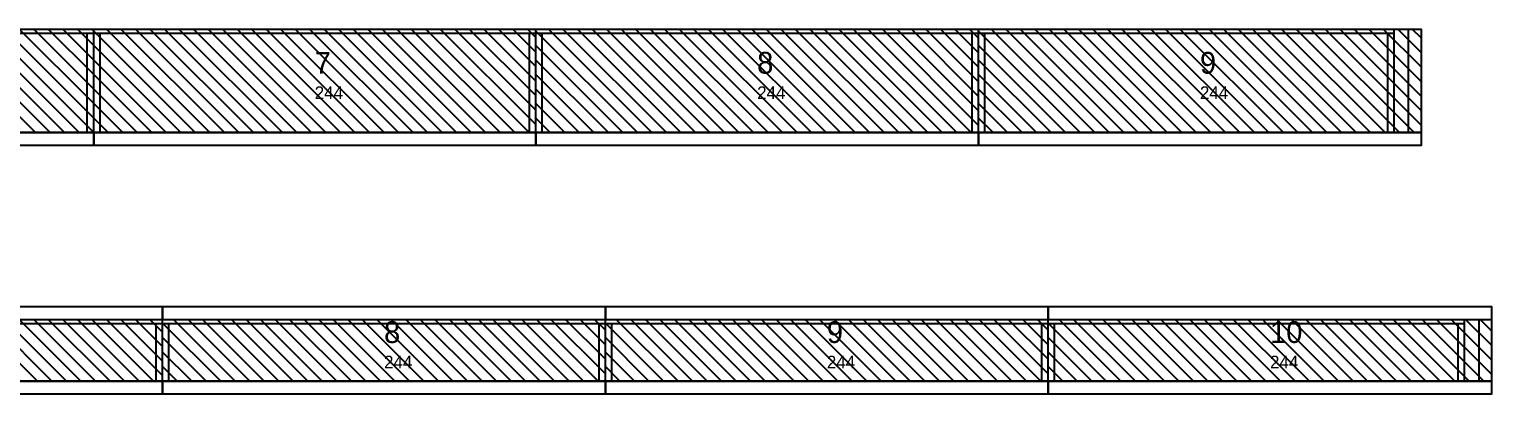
# Model space of a CAD drawing. Header units: metres. Extents: x -10 to 74425, y -2037 to 26.
# Drawn here: x 8176 to 8982, y -1857 to -1656 of the extents above; entities that cross this region are included whole.
import ezdxf

# ---------------------------------------------------------------- set-up
doc = ezdxf.new("R2010")
doc.units = ezdxf.units.M
doc.layers.add('VIGAS', color=7, linetype='Continuous')

msp = doc.modelspace()

# ---------------------------------------------------------------- linework, layer by layer
at = {"layer": 'VIGAS'}
for p, q in [((7979.4, -1656), (8211.4, -1656)), ((7979.4, -1658.2), (8211.4, -1658.2)), ((8179.4, -1713), (8122.4, -1656)), ((8187.4, -1713), (8130.4, -1656)), ((8195.4, -1713), (8138.4, -1656)), ((8203.4, -1713), (8146.4, -1656)), ((8211.4, -1713), (8154.4, -1656)), ((8211.4, -1705), (8162.4, -1656)), ((8211.4, -1697), (8170.4, -1656)), ((8211.4, -1689), (8178.4, -1656)), ((8211.4, -1681), (8186.4, -1656)), ((8211.4, -1673), (8194.4, -1656)), ((8211.4, -1665), (8202.4, -1656)), ((8207.9, -1713), (8207.9, -1658.2)), ((8211.4, -1657), (8210.4, -1656)), ((8211.4, -1713), (8211.4, -1656)), ((8211.4, -1713), (8211.4, -1656)), ((8211.4, -1656), (8455, -1656)), ((8211.4, -1713), (8211.4, -1656)), ((8211.4, -1713), (8211.4, -1656)), ((8211.4, -1713), (8211.4, -1656)), ((8267.4, -1713), (8211.4, -1657)), ((8211.4, -1658.2), (8455, -1658.2)), ((8214.9, -1713), (8214.9, -1658.2)), ((8275.4, -1713), (8218.4, -1656)), ((8283.4, -1713), (8226.4, -1656)), ((8291.4, -1713), (8234.4, -1656)), ((8299.4, -1713), (8242.4, -1656)), ((8307.4, -1713), (8250.4, -1656)), ((8315.4, -1713), (8258.4, -1656)), ((8323.4, -1713), (8266.4, -1656)), ((8331.4, -1713), (8274.4, -1656)), ((8339.4, -1713), (8282.4, -1656)), ((8347.4, -1713), (8290.4, -1656)), ((8355.4, -1713), (8298.4, -1656)), ((8363.4, -1713), (8306.4, -1656)), ((8371.4, -1713), (8314.4, -1656)), ((8379.4, -1713), (8322.4, -1656)), ((8387.4, -1713), (8330.4, -1656)), ((8395.4, -1713), (8338.4, -1656)), ((8403.4, -1713), (8346.4, -1656)), ((8411.4, -1713), (8354.4, -1656)), ((8419.4, -1713), (8362.4, -1656)), ((8427.4, -1713), (8370.4, -1656)), ((8435.4, -1713), (8378.4, -1656)), ((8443.4, -1713), (8386.4, -1656)), ((8451.4, -1713), (8394.4, -1656)), ((8455, -1708.6), (8402.4, -1656)), ((8455, -1700.6), (8410.4, -1656)), ((8455, -1692.6), (8418.4, -1656)), ((8455, -1684.6), (8426.4, -1656)), ((8455, -1676.6), (8434.4, -1656)), ((8455, -1668.6), (8442.4, -1656)), ((8455, -1660.6), (8450.4, -1656)), ((8451.5, -1713), (8451.5, -1658.2)), ((8455, -1713), (8455, -1656)), ((8455, -1713), (8455, -1656)), ((8455, -1656), (8699, -1656)), ((8455, -1713), (8455, -1656)), ((8455, -1713), (8455, -1656)), ((8455, -1713), (8455, -1656)), ((8511, -1713), (8455, -1657)), ((8455, -1658.2), (8699, -1658.2)), ((8458.5, -1713), (8458.5, -1658.2)), ((8519, -1713), (8462, -1656)), ((8527, -1713), (8470, -1656)), ((8535, -1713), (8478, -1656)), ((8543, -1713), (8486, -1656)), ((8551, -1713), (8494, -1656)), ((8559, -1713), (8502, -1656)), ((8567, -1713), (8510, -1656)), ((8575, -1713), (8518, -1656)), ((8583, -1713), (8526, -1656)), ((8591, -1713), (8534, -1656)), ((8599, -1713), (8542, -1656)), ((8607, -1713), (8550, -1656)), ((8615, -1713), (8558, -1656)), ((8623, -1713), (8566, -1656)), ((8631, -1713), (8574, -1656)), ((8639, -1713), (8582, -1656)), ((8647, -1713), (8590, -1656)), ((8655, -1713), (8598, -1656)), ((8663, -1713), (8606, -1656)), ((8671, -1713), (8614, -1656)), ((8679, -1713), (8622, -1656)), ((8687, -1713), (8630, -1656)), ((8695, -1713), (8638, -1656)), ((8699, -1709), (8646, -1656)), ((8699, -1701), (8654, -1656)), ((8699, -1693), (8662, -1656)), ((8699, -1685), (8670, -1656)), ((8699, -1677), (8678, -1656)), ((8699, -1669), (8686, -1656)), ((8699, -1661), (8694, -1656)), ((8695.5, -1713), (8695.5, -1658.2)), ((8699, -1713), (8699, -1656)), ((8699, -1713), (8699, -1656)), ((8699, -1656), (8943, -1656)), ((8699, -1713), (8699, -1656)), ((8699, -1713), (8699, -1656)), ((8699, -1713), (8699, -1656)), ((8755, -1713), (8699, -1657)), ((8699, -1658.2), (8928, -1658.2)), ((8702.5, -1713), (8702.5, -1658.2)), ((8763, -1713), (8706, -1656)), ((8771, -1713), (8714, -1656)), ((8779, -1713), (8722, -1656)), ((8787, -1713), (8730, -1656)), ((8795, -1713), (8738, -1656)), ((8803, -1713), (8746, -1656)), ((8811, -1713), (8754, -1656)), ((8819, -1713), (8762, -1656)), ((8827, -1713), (8770, -1656)), ((8835, -1713), (8778, -1656)), ((8843, -1713), (8786, -1656)), ((8851, -1713), (8794, -1656)), ((8859, -1713), (8802, -1656)), ((8867, -1713), (8810, -1656)), ((8875, -1713), (8818, -1656)), ((8883, -1713), (8826, -1656)), ((8891, -1713), (8834, -1656)), ((8899, -1713), (8842, -1656)), ((8907, -1713), (8850, -1656)), ((8915, -1713), (8858, -1656)), ((8923, -1713), (8866, -1656)), ((8931, -1713), (8874, -1656)), ((8939, -1713), (8882, -1656)), ((8943, -1709), (8890, -1656)), ((8943, -1701), (8898, -1656)), ((8943, -1693), (8906, -1656)), ((8943, -1685), (8914, -1656)), ((8943, -1677), (8922, -1656)), ((8924.5, -1713), (8924.5, -1658.2)), ((8928, -1713), (8928, -1656)), ((8943, -1669), (8930, -1656)), ((8936, -1713), (8936, -1656)), ((8943, -1661), (8938, -1656)), ((8943, -1713), (8943, -1656)), ((8259.4, -1713), (8211.4, -1665)), ((8503, -1713), (8455, -1665)), ((8747, -1713), (8699, -1665)), ((8251.4, -1713), (8211.4, -1673)), ((8495, -1713), (8455, -1673)), ((8739, -1713), (8699, -1673)), ((8243.4, -1713), (8211.4, -1681)), ((8487, -1713), (8455, -1681)), ((8731, -1713), (8699, -1681)), ((8235.4, -1713), (8211.4, -1689)), ((8479, -1713), (8455, -1689)), ((8723, -1713), (8699, -1689)), ((8227.4, -1713), (8211.4, -1697)), ((8471, -1713), (8455, -1697)), ((8715, -1713), (8699, -1697)), ((8219.4, -1713), (8211.4, -1705)), ((8463, -1713), (8455, -1705)), ((8707, -1713), (8699, -1705)), ((7979.4, -1713), (8211.4, -1713)), ((8207.9, -1713), (8211.4, -1713)), ((8211.4, -1713), (8455, -1713)), ((8211.4, -1713), (8214.9, -1713)), ((8211.4, -1713), (8211.4, -1713)), ((8451.5, -1713), (8455, -1713)), ((8455, -1713), (8699, -1713)), ((8455, -1713), (8458.5, -1713)), ((8455, -1713), (8455, -1713)), ((8695.5, -1713), (8699, -1713)), ((8699, -1713), (8943, -1713)), ((8699, -1713), (8702.5, -1713)), ((8699, -1713), (8699, -1713)), ((8924.5, -1713), (8928, -1713)), ((8052.4, -1816), (8249.4, -1816)), ((8052.4, -1818.2), (8249.4, -1818.2)), ((8180.4, -1850), (8146.4, -1816)), ((8188.4, -1850), (8154.4, -1816)), ((8196.4, -1850), (8162.4, -1816)), ((8204.4, -1850), (8170.4, -1816)), ((8212.4, -1850), (8178.4, -1816)), ((8220.4, -1850), (8186.4, -1816)), ((8228.4, -1850), (8194.4, -1816)), ((8236.4, -1850), (8202.4, -1816)), ((8244.4, -1850), (8210.4, -1816)), ((8249.4, -1847), (8218.4, -1816)), ((8249.4, -1839), (8226.4, -1816)), ((8249.4, -1831), (8234.4, -1816)), ((8249.4, -1823), (8242.4, -1816)), ((8245.9, -1850), (8245.9, -1818.2)), ((8249.4, -1850), (8249.4, -1816)), ((8249.4, -1850), (8249.4, -1816)), ((8249.4, -1816), (8493.4, -1816)), ((8249.4, -1850), (8249.4, -1816)), ((8249.4, -1850), (8249.4, -1816)), ((8249.4, -1850), (8249.4, -1816)), ((8281.4, -1850), (8249.4, -1818)), ((8249.4, -1818.2), (8493.4, -1818.2)), ((8252.9, -1850), (8252.9, -1818.2)), ((8289.4, -1850), (8255.4, -1816)), ((8297.4, -1850), (8263.4, -1816)), ((8305.4, -1850), (8271.4, -1816)), ((8313.4, -1850), (8279.4, -1816)), ((8321.4, -1850), (8287.4, -1816)), ((8329.4, -1850), (8295.4, -1816)), ((8337.4, -1850), (8303.4, -1816)), ((8345.4, -1850), (8311.4, -1816)), ((8353.4, -1850), (8319.4, -1816)), ((8361.4, -1850), (8327.4, -1816)), ((8369.4, -1850), (8335.4, -1816)), ((8377.4, -1850), (8343.4, -1816)), ((8385.4, -1850), (8351.4, -1816)), ((8393.4, -1850), (8359.4, -1816)), ((8401.4, -1850), (8367.4, -1816)), ((8409.4, -1850), (8375.4, -1816)), ((8417.4, -1850), (8383.4, -1816)), ((8425.4, -1850), (8391.4, -1816)), ((8433.4, -1850), (8399.4, -1816)), ((8441.4, -1850), (8407.4, -1816)), ((8449.4, -1850), (8415.4, -1816)), ((8457.4, -1850), (8423.4, -1816)), ((8465.4, -1850), (8431.4, -1816)), ((8473.4, -1850), (8439.4, -1816)), ((8481.4, -1850), (8447.4, -1816)), ((8489.4, -1850), (8455.4, -1816)), ((8493.4, -1846), (8463.4, -1816)), ((8493.4, -1838), (8471.4, -1816)), ((8493.4, -1830), (8479.4, -1816)), ((8493.4, -1822), (8487.4, -1816)), ((8489.9, -1850), (8489.9, -1818.2)), ((8493.4, -1850), (8493.4, -1816)), ((8493.4, -1850), (8493.4, -1816)), ((8493.4, -1816), (8737.4, -1816)), ((8493.4, -1850), (8493.4, -1816)), ((8493.4, -1850), (8493.4, -1816)), ((8493.4, -1850), (8493.4, -1816)), ((8525.4, -1850), (8493.4, -1818)), ((8493.4, -1818.2), (8737.4, -1818.2)), ((8496.9, -1850), (8496.9, -1818.2)), ((8533.4, -1850), (8499.4, -1816)), ((8541.4, -1850), (8507.4, -1816)), ((8549.4, -1850), (8515.4, -1816)), ((8557.4, -1850), (8523.4, -1816)), ((8565.4, -1850), (8531.4, -1816)), ((8573.4, -1850), (8539.4, -1816)), ((8581.4, -1850), (8547.4, -1816)), ((8589.4, -1850), (8555.4, -1816)), ((8597.4, -1850), (8563.4, -1816)), ((8605.4, -1850), (8571.4, -1816)), ((8613.4, -1850), (8579.4, -1816)), ((8621.4, -1850), (8587.4, -1816)), ((8629.4, -1850), (8595.4, -1816)), ((8637.4, -1850), (8603.4, -1816)), ((8645.4, -1850), (8611.4, -1816)), ((8653.4, -1850), (8619.4, -1816)), ((8661.4, -1850), (8627.4, -1816)), ((8669.4, -1850), (8635.4, -1816)), ((8677.4, -1850), (8643.4, -1816)), ((8685.4, -1850), (8651.4, -1816)), ((8693.4, -1850), (8659.4, -1816)), ((8701.4, -1850), (8667.4, -1816)), ((8709.4, -1850), (8675.4, -1816)), ((8717.4, -1850), (8683.4, -1816)), ((8725.4, -1850), (8691.4, -1816)), ((8733.4, -1850), (8699.4, -1816)), ((8737.4, -1846), (8707.4, -1816)), ((8737.4, -1838), (8715.4, -1816)), ((8737.4, -1830), (8723.4, -1816)), ((8737.4, -1822), (8731.4, -1816)), ((8733.9, -1850), (8733.9, -1818.2)), ((8737.4, -1850), (8737.4, -1816)), ((8737.4, -1850), (8737.4, -1816)), ((8737.4, -1816), (8981.8, -1816)), ((8737.4, -1850), (8737.4, -1816)), ((8737.4, -1850), (8737.4, -1816)), ((8737.4, -1850), (8737.4, -1816)), ((8769.4, -1850), (8737.4, -1818)), ((8737.4, -1818.2), (8966.8, -1818.2)), ((8740.9, -1850), (8740.9, -1818.2)), ((8777.4, -1850), (8743.4, -1816)), ((8785.4, -1850), (8751.4, -1816)), ((8793.4, -1850), (8759.4, -1816)), ((8801.4, -1850), (8767.4, -1816)), ((8809.4, -1850), (8775.4, -1816)), ((8817.4, -1850), (8783.4, -1816)), ((8825.4, -1850), (8791.4, -1816)), ((8833.4, -1850), (8799.4, -1816)), ((8841.4, -1850), (8807.4, -1816)), ((8849.4, -1850), (8815.4, -1816)), ((8857.4, -1850), (8823.4, -1816)), ((8865.4, -1850), (8831.4, -1816)), ((8873.4, -1850), (8839.4, -1816)), ((8881.4, -1850), (8847.4, -1816)), ((8889.4, -1850), (8855.4, -1816)), ((8897.4, -1850), (8863.4, -1816)), ((8905.4, -1850), (8871.4, -1816)), ((8913.4, -1850), (8879.4, -1816)), ((8921.4, -1850), (8887.4, -1816)), ((8929.4, -1850), (8895.4, -1816)), ((8937.4, -1850), (8903.4, -1816)), ((8945.4, -1850), (8911.4, -1816)), ((8953.4, -1850), (8919.4, -1816)), ((8961.4, -1850), (8927.4, -1816)), ((8969.4, -1850), (8935.4, -1816)), ((8977.4, -1850), (8943.4, -1816)), ((8981.8, -1846.4), (8951.4, -1816)), ((8981.8, -1838.4), (8959.4, -1816)), ((8963.3, -1850), (8963.3, -1818.2)), ((8966.8, -1850), (8966.8, -1816)), ((8981.8, -1830.4), (8967.4, -1816)), ((8974.8, -1850), (8974.8, -1816)), ((8981.8, -1822.4), (8975.4, -1816)), ((8981.8, -1850), (8981.8, -1816)), ((8273.4, -1850), (8249.4, -1826)), ((8517.4, -1850), (8493.4, -1826)), ((8761.4, -1850), (8737.4, -1826)), ((8265.4, -1850), (8249.4, -1834)), ((8509.4, -1850), (8493.4, -1834)), ((8753.4, -1850), (8737.4, -1834)), ((8257.4, -1850), (8249.4, -1842)), ((8501.4, -1850), (8493.4, -1842)), ((8745.4, -1850), (8737.4, -1842)), ((8052.4, -1850), (8249.4, -1850)), ((8245.9, -1850), (8249.4, -1850)), ((8249.4, -1850), (8493.4, -1850)), ((8249.4, -1850), (8252.9, -1850)), ((8249.4, -1850), (8249.4, -1850)), ((8489.9, -1850), (8493.4, -1850)), ((8493.4, -1850), (8737.4, -1850)), ((8493.4, -1850), (8496.9, -1850)), ((8493.4, -1850), (8493.4, -1850)), ((8733.9, -1850), (8737.4, -1850)), ((8737.4, -1850), (8981.8, -1850)), ((8737.4, -1850), (8740.9, -1850)), ((8737.4, -1850), (8737.4, -1850)), ((8963.3, -1850), (8966.8, -1850))]:
    msp.add_line(p, q, dxfattribs=at)
for points in [[(7979.4, -1720), (8211.4, -1720), (8211.4, -1713), (7979.4, -1713)], [(8211.4, -1720), (8455, -1720), (8455, -1713), (8211.4, -1713)], [(8455, -1720), (8699, -1720), (8699, -1713), (8455, -1713)], [(8699, -1720), (8943, -1720), (8943, -1713), (8699, -1713)], [(8052.4, -1816), (8249.4, -1816), (8249.4, -1809), (8052.4, -1809)], [(8249.4, -1816), (8493.4, -1816), (8493.4, -1809), (8249.4, -1809)], [(8493.4, -1816), (8737.4, -1816), (8737.4, -1809), (8493.4, -1809)], [(8737.4, -1816), (8981.8, -1816), (8981.8, -1809), (8737.4, -1809)], [(8052.4, -1857), (8249.4, -1857), (8249.4, -1850), (8052.4, -1850)], [(8249.4, -1857), (8493.4, -1857), (8493.4, -1850), (8249.4, -1850)], [(8493.4, -1857), (8737.4, -1857), (8737.4, -1850), (8493.4, -1850)], [(8737.4, -1857), (8981.8, -1857), (8981.8, -1850), (8737.4, -1850)]]:
    msp.add_lwpolyline(points, close=True, dxfattribs=at)

# ---------------------------------------------------------------- texts
for s, height, p in [('7', 12, (8333.2, -1680.5)), ('8', 12, (8577, -1680.5)), ('9', 12, (8821, -1680.5)), ('244', 7, (8333.2, -1694.5)), ('244', 7, (8577, -1694.5)), ('244', 7, (8821, -1694.5)), ('8', 12, (8371.4, -1829)), ('9', 12, (8615.4, -1829)), ('10', 12, (8859.6, -1829)), ('244', 7, (8371.4, -1843)), ('244', 7, (8615.4, -1843)), ('244', 7, (8859.6, -1843))]:
    msp.add_text(s, height=height, dxfattribs=at).set_placement(p)

doc.saveas('drawing.dxf')
